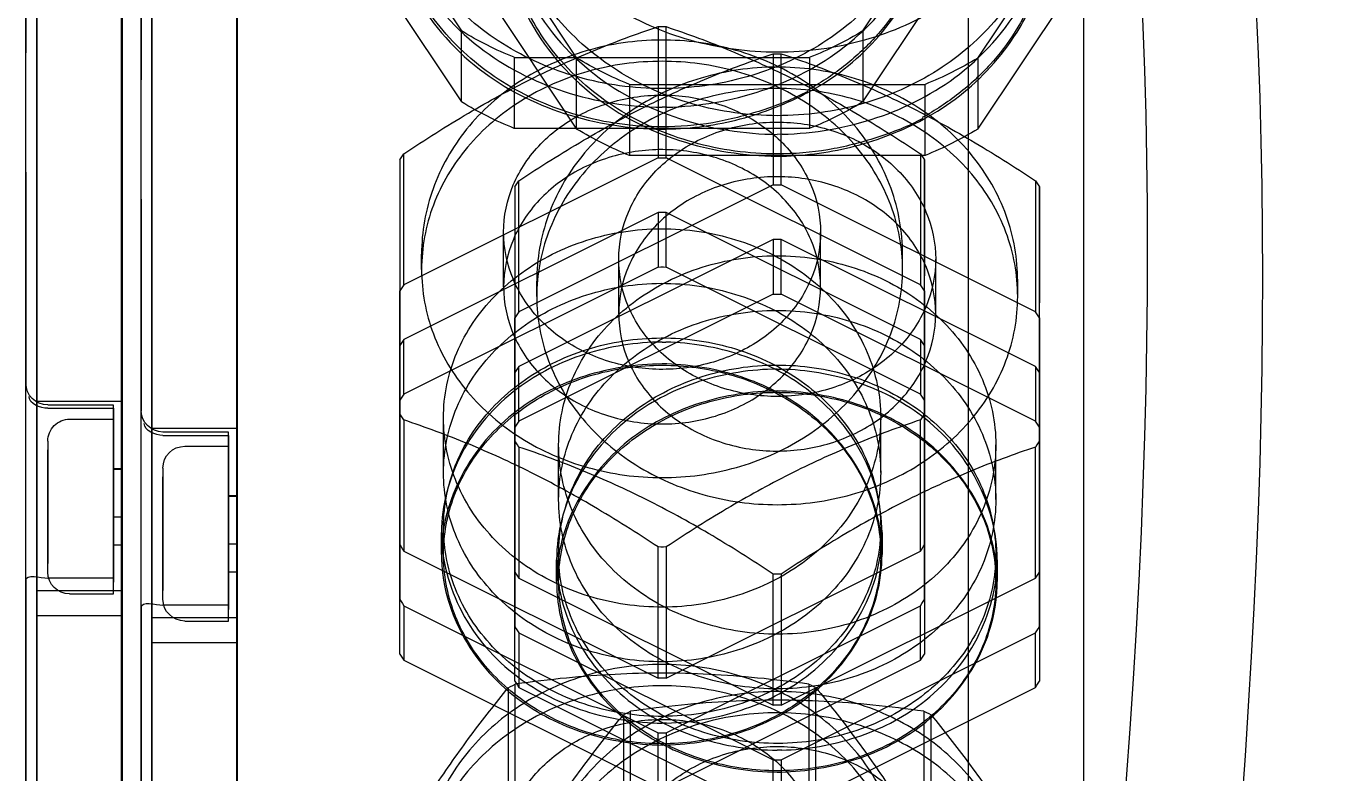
# Model space of a CAD drawing. Header units: millimetres. Extents: x -69706 to 52883, y -6882 to 68885.
# Drawn here: x 7033.7 to 7093, y 26265.9 to 26300.1 of the extents above; entities that cross this region are included whole.
import ezdxf

# ---------------------------------------------------------------- set-up
doc = ezdxf.new("R2010")
doc.units = ezdxf.units.MM
doc.layers.add('ac-SB', color=7, linetype='Continuous', lineweight=13)

# ---------------------------------------------------------------- blocks, each defined once
blk = doc.blocks.new('A$C15852BBE')
at = {"layer": 'ac-SB', "lineweight": -3}
for p, q in [((6135.932, 868.938), (6135.932, 1117.073)), ((6135.932, 1117.073), (6135.932, 869.011)), ((6141.199, 867.699), (6141.199, 1115.834)), ((6141.199, 1115.834), (6141.199, 867.772)), ((6135.91, 1022.235), (6135.91, 929.134)), ((6141.177, 1020.996), (6141.177, 927.895)), ((6135.91, 932.502), (6135.91, 1019.104)), ((6139.81, 1019.104), (6139.81, 932.502)), ((6140.31, 932.05), (6140.31, 1018.319)), ((6141.177, 931.263), (6141.177, 1017.865)), ((6145.077, 1017.865), (6145.077, 931.263)), ((6145.577, 930.811), (6145.577, 1017.08)), ((6097.192, 992.158), (6097.19, 864.093)), ((6102.459, 990.919), (6102.457, 862.854)), ((6140.31, 969.979), (6140.31, 887.23)), ((6139.81, 872.471), (6139.81, 969.569)), ((6145.077, 871.232), (6145.077, 968.33)), ((6145.577, 968.74), (6145.577, 885.991)), ((6104.175, 942.956), (6104.175, 936.956)), ((6104.498, 936.794), (6104.498, 942.794)), ((6117.924, 942.794), (6117.924, 936.794)), ((6118.247, 936.956), (6118.247, 942.956)), ((6111.024, 941.515), (6099.397, 935.701)), ((6109.442, 941.717), (6109.442, 935.717)), ((6109.765, 935.555), (6109.765, 941.555)), ((6111.024, 939.015), (6111.024, 941.515)), ((6123.024, 935.701), (6111.397, 941.515)), ((6111.397, 941.515), (6111.397, 939.015)), ((6123.191, 941.556), (6123.191, 935.556)), ((6123.514, 935.717), (6123.514, 941.717)), ((6116.291, 940.276), (6104.664, 934.462)), ((6116.291, 937.776), (6116.291, 940.276)), ((6128.291, 934.462), (6116.664, 940.276)), ((6116.664, 940.276), (6116.664, 937.776)), ((6111.212, 939.579), (6111.031, 939.577)), ((6111.033, 939.517), (6111.092, 939.517)), ((6111.092, 939.517), (6111.15, 939.518)), ((6111.15, 939.518), (6111.209, 939.518)), ((6111.024, 939.015), (6099.397, 933.201)), ((6111.003, 938.576), (6111.212, 938.579)), ((6111.148, 939.016), (6111.024, 939.015)), ((6111.273, 939.016), (6111.148, 939.016)), ((6111.397, 939.015), (6111.273, 939.016)), ((6123.024, 933.201), (6111.397, 939.015)), ((6116.479, 938.34), (6116.298, 938.338)), ((6116.3, 938.278), (6116.359, 938.279)), ((6116.359, 938.279), (6116.417, 938.279)), ((6116.417, 938.279), (6116.476, 938.279)), ((6116.291, 937.776), (6104.664, 931.962)), ((6116.415, 937.777), (6116.291, 937.776)), ((6116.54, 937.777), (6116.415, 937.777)), ((6116.664, 937.776), (6116.54, 937.777)), ((6128.291, 931.962), (6116.664, 937.776)), ((6104.282, 936.901), (6104.175, 936.956)), ((6104.39, 936.847), (6104.282, 936.901)), ((6104.498, 936.794), (6104.39, 936.847)), ((6116.27, 937.337), (6116.479, 937.34)), ((6118.032, 936.847), (6117.924, 936.794)), ((6118.14, 936.901), (6118.032, 936.847)), ((6118.247, 936.956), (6118.14, 936.901)), ((6111.024, 936.515), (6099.397, 930.701)), ((6111.024, 936.515), (6111.148, 936.516)), ((6111.024, 930.515), (6111.024, 936.515)), ((6111.148, 936.516), (6111.273, 936.516)), ((6111.273, 936.516), (6111.397, 936.515)), ((6123.024, 930.701), (6111.397, 936.515)), ((6111.397, 936.515), (6111.397, 930.515)), ((6099.334, 935.608), (6099.271, 935.515)), ((6099.397, 935.701), (6099.334, 935.608)), ((6099.397, 935.701), (6099.397, 933.201)), ((6109.549, 935.662), (6109.442, 935.717)), ((6109.657, 935.608), (6109.549, 935.662)), ((6109.765, 935.555), (6109.657, 935.608)), ((6123.087, 935.608), (6123.024, 935.701)), ((6123.024, 933.201), (6123.024, 935.701)), ((6123.149, 935.515), (6123.087, 935.608)), ((6123.299, 935.609), (6123.191, 935.556)), ((6123.407, 935.662), (6123.299, 935.609)), ((6123.514, 935.717), (6123.407, 935.662)), ((6099.271, 935.515), (6099.21, 935.421)), ((6099.21, 923.794), (6099.21, 935.421)), ((6099.21, 932.921), (6099.21, 935.421)), ((6116.291, 935.276), (6104.664, 929.462)), ((6116.291, 935.276), (6116.415, 935.277)), ((6116.291, 929.276), (6116.291, 935.276)), ((6116.415, 935.277), (6116.54, 935.277)), ((6116.54, 935.277), (6116.664, 935.276)), ((6128.291, 929.462), (6116.664, 935.276)), ((6116.664, 935.276), (6116.664, 929.276)), ((6123.21, 935.421), (6123.149, 935.515)), ((6123.21, 935.421), (6123.21, 923.794)), ((6123.21, 935.421), (6123.21, 932.921)), ((6104.664, 934.462), (6104.601, 934.369)), ((6104.664, 934.462), (6104.664, 931.962)), ((6128.354, 934.37), (6128.291, 934.462)), ((6128.291, 931.962), (6128.291, 934.462)), ((6104.539, 934.276), (6104.477, 934.182)), ((6104.477, 922.555), (6104.477, 934.182)), ((6104.477, 931.682), (6104.477, 934.182)), ((6104.601, 934.369), (6104.539, 934.276)), ((6128.416, 934.276), (6128.354, 934.37)), ((6128.477, 934.183), (6128.416, 934.276)), ((6128.477, 934.183), (6128.477, 922.556)), ((6128.477, 934.183), (6128.477, 931.683)), ((6099.397, 933.201), (6099.334, 933.108)), ((6123.087, 933.108), (6123.024, 933.201)), ((6135.91, 925.623), (6135.91, 933.666)), ((6135.91, 933.666), (6139.81, 933.666)), ((6139.81, 933.666), (6139.81, 925.623)), ((6099.272, 933.015), (6099.21, 932.921)), ((6099.21, 932.921), (6099.21, 921.294)), ((6099.334, 933.108), (6099.272, 933.015)), ((6123.149, 933.015), (6123.087, 933.108)), ((6123.21, 932.921), (6123.149, 933.015)), ((6123.21, 921.294), (6123.21, 932.921)), ((6135.91, 932.997), (6135.91, 932.502)), ((6136.31, 932.666), (6136.31, 925.202)), ((6138.31, 932.666), (6136.31, 932.666)), ((6139.81, 932.502), (6139.81, 932.997)), ((6139.81, 932.502), (6135.91, 932.502)), ((6136.31, 931.35), (6136.31, 932.131)), ((6140.31, 932.05), (6140.31, 923.016)), ((6141.177, 924.384), (6141.177, 932.428)), ((6141.177, 932.428), (6145.077, 932.428)), ((6145.077, 932.428), (6145.077, 924.384)), ((6104.539, 931.776), (6104.477, 931.682)), ((6104.477, 931.682), (6104.477, 920.055)), ((6104.601, 931.869), (6104.539, 931.776)), ((6104.664, 931.962), (6104.601, 931.869)), ((6128.354, 931.87), (6128.291, 931.962)), ((6128.416, 931.776), (6128.354, 931.87)), ((6128.477, 931.683), (6128.416, 931.776)), ((6128.477, 920.056), (6128.477, 931.683)), ((6136.31, 931.938), (6139.31, 931.938)), ((6136.31, 931.937), (6136.31, 924.016)), ((6136.31, 931.351), (6136.31, 931.937)), ((6139.31, 931.666), (6139.31, 926.068)), ((6141.177, 931.758), (6141.177, 931.263)), ((6141.577, 931.428), (6141.577, 923.963)), ((6143.577, 931.428), (6141.577, 931.428)), ((6145.077, 931.263), (6145.077, 931.758)), ((6101.151, 929.858), (6101.151, 930.858)), ((6101.21, 930.858), (6101.21, 929.608)), ((6101.21, 930.858), (6101.21, 929.608)), ((6121.21, 930.858), (6121.21, 929.608)), ((6121.21, 930.858), (6121.21, 929.608)), ((6121.301, 930.858), (6121.301, 929.858)), ((6136.31, 924.666), (6136.31, 931.35)), ((6136.31, 929.133), (6136.31, 931.35)), ((6139.31, 925.666), (6139.31, 931.265)), ((6145.077, 931.263), (6141.177, 931.263)), ((6141.577, 930.111), (6141.577, 930.892)), ((6099.272, 930.515), (6099.21, 930.421)), ((6099.21, 918.794), (6099.21, 930.421)), ((6099.211, 924.421), (6099.21, 930.421)), ((6099.334, 930.608), (6099.272, 930.515)), ((6099.397, 930.701), (6099.334, 930.608)), ((6099.397, 930.701), (6099.397, 924.701)), ((6111.024, 930.515), (6111.149, 930.516)), ((6111.149, 930.516), (6111.273, 930.516)), ((6111.273, 930.516), (6111.397, 930.515)), ((6123.087, 930.608), (6123.024, 930.701)), ((6123.024, 924.701), (6123.024, 930.701)), ((6123.149, 930.515), (6123.087, 930.608)), ((6123.21, 930.421), (6123.149, 930.515)), ((6123.21, 930.421), (6123.21, 918.794)), ((6123.21, 930.421), (6123.211, 924.421)), ((6136.31, 930.416), (6135.91, 930.416)), ((6135.91, 930.416), (6135.91, 927.151)), ((6136.31, 927.151), (6136.31, 930.416)), ((6141.577, 930.699), (6144.577, 930.699)), ((6141.577, 930.698), (6141.577, 922.778)), ((6141.577, 930.112), (6141.577, 930.698)), ((6144.577, 930.428), (6144.577, 924.829)), ((6145.577, 930.811), (6145.577, 921.778)), ((6135.91, 929.134), (6135.91, 930.182)), ((6136.31, 930.182), (6136.31, 929.133)), ((6141.577, 923.428), (6141.577, 930.111)), ((6141.577, 927.894), (6141.577, 930.111)), ((6144.577, 924.428), (6144.577, 930.026)), ((6104.539, 929.276), (6104.478, 929.182)), ((6104.478, 917.555), (6104.478, 929.182)), ((6104.478, 923.182), (6104.478, 929.182)), ((6104.601, 929.369), (6104.539, 929.276)), ((6104.664, 929.462), (6104.601, 929.369)), ((6104.664, 929.462), (6104.664, 923.462)), ((6106.418, 928.619), (6106.418, 929.619)), ((6106.477, 929.619), (6106.477, 928.369)), ((6106.477, 929.619), (6106.477, 928.369)), ((6116.291, 929.276), (6116.416, 929.277)), ((6116.416, 929.277), (6116.54, 929.277)), ((6116.54, 929.277), (6116.664, 929.276)), ((6126.477, 929.619), (6126.477, 928.369)), ((6126.477, 929.619), (6126.477, 928.369)), ((6126.568, 929.619), (6126.568, 928.619)), ((6128.354, 929.37), (6128.291, 929.462)), ((6128.291, 923.462), (6128.291, 929.462)), ((6128.416, 929.276), (6128.354, 929.37)), ((6128.478, 929.183), (6128.416, 929.276)), ((6128.478, 929.183), (6128.478, 917.556)), ((6128.478, 929.183), (6128.478, 923.183)), ((6136.31, 929.131), (6135.91, 929.134)), ((6141.577, 929.178), (6141.177, 929.178)), ((6141.177, 929.178), (6141.177, 925.912)), ((6141.577, 925.912), (6141.577, 929.178)), ((6141.177, 927.895), (6141.177, 928.943)), ((6141.577, 928.943), (6141.577, 927.894)), ((6141.577, 927.892), (6141.177, 927.895)), ((6101.21, 927.108), (6101.21, 924.608)), ((6101.21, 927.108), (6101.21, 924.608)), ((6121.21, 927.108), (6121.21, 924.608)), ((6121.21, 927.108), (6121.21, 924.608)), ((6135.91, 927.151), (6135.91, 926.916)), ((6135.91, 926.973), (6136.31, 926.973)), ((6135.91, 926.973), (6135.91, 913.862)), ((6136.31, 926.916), (6135.91, 926.916)), ((6136.31, 926.916), (6136.31, 927.151)), ((6136.31, 926.973), (6136.31, 924.756)), ((6106.477, 925.869), (6106.478, 923.369)), ((6106.477, 925.869), (6106.478, 923.369)), ((6126.477, 925.869), (6126.478, 923.369)), ((6126.477, 925.869), (6126.478, 923.369)), ((6135.91, 924.336), (6135.91, 925.623)), ((6139.81, 925.623), (6139.81, 924.336)), ((6141.177, 925.912), (6141.177, 925.678)), ((6141.177, 925.734), (6141.577, 925.734)), ((6141.177, 925.734), (6141.177, 912.623)), ((6141.577, 925.678), (6141.177, 925.678)), ((6141.577, 925.678), (6141.577, 925.912)), ((6141.577, 925.734), (6141.577, 923.517)), ((6136.31, 925.202), (6136.31, 924.756)), ((6099.211, 924.421), (6099.272, 924.515)), ((6099.211, 924.421), (6099.211, 918.103)), ((6099.272, 924.515), (6099.334, 924.608)), ((6099.334, 924.608), (6099.397, 924.701)), ((6123.024, 924.701), (6123.087, 924.608)), ((6123.087, 924.608), (6123.15, 924.515)), ((6123.15, 924.515), (6123.211, 924.421)), ((6123.211, 918.103), (6123.211, 924.421)), ((6135.91, 923.841), (6135.91, 924.336)), ((6136.31, 924.169), (6136.31, 924.756)), ((6138.31, 924.666), (6136.31, 924.666)), ((6139.81, 924.336), (6139.81, 923.841)), ((6141.177, 923.097), (6141.177, 924.384)), ((6145.077, 924.384), (6145.077, 923.097)), ((6099.21, 923.794), (6099.21, 921.294)), ((6099.21, 923.794), (6099.271, 923.701)), ((6123.149, 923.701), (6123.21, 923.794)), ((6123.21, 921.294), (6123.21, 923.794)), ((6139.81, 923.841), (6135.91, 923.841)), ((6135.91, 913.657), (6135.91, 923.841)), ((6139.31, 924.169), (6136.31, 924.169)), ((6136.31, 924.016), (6139.31, 924.016)), ((6139.81, 923.841), (6139.81, 913.657)), ((6141.577, 923.963), (6141.577, 923.517)), ((6099.271, 923.701), (6099.334, 923.607)), ((6099.334, 923.607), (6099.397, 923.515)), ((6099.397, 923.515), (6111.024, 917.701)), ((6099.397, 921.015), (6099.397, 923.515)), ((6104.478, 923.182), (6104.539, 923.276)), ((6104.478, 923.182), (6104.478, 916.864)), ((6104.539, 923.276), (6104.601, 923.369)), ((6104.601, 923.369), (6104.664, 923.462)), ((6111.397, 917.701), (6123.024, 923.515)), ((6123.024, 923.515), (6123.087, 923.607)), ((6123.024, 923.515), (6123.024, 921.015)), ((6123.087, 923.607), (6123.149, 923.701)), ((6128.291, 923.462), (6128.354, 923.37)), ((6128.354, 923.37), (6128.417, 923.276)), ((6128.417, 923.276), (6128.478, 923.183)), ((6128.478, 916.864), (6128.478, 923.183)), ((6141.577, 922.93), (6141.577, 923.517)), ((6143.577, 923.428), (6141.577, 923.428)), ((6104.477, 922.555), (6104.477, 920.055)), ((6104.477, 922.555), (6104.539, 922.462)), ((6128.416, 922.462), (6128.477, 922.556)), ((6128.477, 920.056), (6128.477, 922.556)), ((6140.31, 913.362), (6140.31, 923.056)), ((6141.177, 922.603), (6141.177, 923.097)), ((6145.077, 922.603), (6141.177, 922.603)), ((6141.177, 912.418), (6141.177, 922.603)), ((6144.577, 922.93), (6141.577, 922.93)), ((6141.577, 922.778), (6144.577, 922.778)), ((6145.077, 923.097), (6145.077, 922.603)), ((6145.077, 922.603), (6145.077, 912.418)), ((6104.539, 922.462), (6104.601, 922.368)), ((6104.601, 922.368), (6104.664, 922.276)), ((6104.664, 922.276), (6116.291, 916.462)), ((6104.664, 919.776), (6104.664, 922.276)), ((6111, 922.139), (6111.211, 922.136)), ((6111.07, 922.198), (6111.002, 922.199)), ((6111.138, 922.198), (6111.07, 922.198)), ((6111.206, 922.198), (6111.138, 922.198)), ((6116.664, 916.462), (6128.291, 922.276)), ((6128.291, 922.276), (6128.354, 922.369)), ((6128.291, 922.276), (6128.291, 919.776)), ((6128.354, 922.369), (6128.416, 922.462)), ((6145.577, 912.123), (6145.577, 921.817)), ((6099.21, 921.294), (6099.272, 921.201)), ((6099.272, 921.201), (6099.334, 921.107)), ((6099.334, 921.107), (6099.397, 921.015)), ((6099.397, 921.015), (6111.024, 915.201)), ((6111.211, 921.136), (6111.033, 921.139)), ((6111.397, 915.201), (6123.024, 921.015)), ((6116.267, 920.901), (6116.478, 920.897)), ((6116.337, 920.96), (6116.269, 920.961)), ((6116.405, 920.959), (6116.337, 920.96)), ((6116.473, 920.959), (6116.405, 920.959)), ((6123.024, 921.015), (6123.087, 921.107)), ((6123.087, 921.107), (6123.149, 921.201)), ((6123.149, 921.201), (6123.21, 921.294)), ((6104.477, 920.055), (6104.539, 919.962)), ((6104.539, 919.962), (6104.601, 919.868)), ((6104.601, 919.868), (6104.664, 919.776)), ((6104.664, 919.776), (6116.291, 913.962)), ((6116.478, 919.897), (6116.3, 919.9)), ((6116.664, 913.962), (6128.291, 919.776)), ((6128.291, 919.776), (6128.354, 919.869)), ((6128.354, 919.869), (6128.416, 919.962)), ((6128.416, 919.962), (6128.477, 920.056)), ((6099.21, 918.794), (6099.211, 912.794)), ((6099.21, 918.794), (6099.272, 918.701)), ((6099.272, 918.701), (6099.334, 918.607)), ((6099.334, 918.607), (6099.397, 918.515)), ((6099.397, 918.515), (6111.024, 912.701)), ((6099.397, 912.515), (6099.397, 918.515)), ((6103.961, 918.608), (6103.961, 916.108)), ((6103.961, 918.608), (6103.961, 916.108)), ((6111.397, 912.701), (6123.024, 918.515)), ((6118.461, 918.608), (6118.461, 916.108)), ((6118.461, 918.608), (6118.461, 916.108)), ((6123.024, 918.515), (6123.087, 918.607)), ((6123.024, 918.515), (6123.024, 912.515)), ((6123.087, 918.607), (6123.149, 918.701)), ((6123.149, 918.701), (6123.21, 918.794)), ((6123.211, 912.794), (6123.21, 918.794)), ((6099.211, 912.794), (6099.211, 918.103)), ((6100.211, 917.814), (6100.211, 917.107)), ((6100.211, 917.814), (6100.211, 917.107)), ((6122.211, 917.814), (6122.211, 917.108)), ((6122.211, 917.814), (6122.211, 917.108)), ((6123.211, 912.794), (6123.211, 918.103)), ((6104.478, 917.555), (6104.478, 911.555)), ((6104.478, 917.555), (6104.539, 917.462)), ((6104.539, 917.462), (6104.601, 917.368)), ((6104.601, 917.368), (6104.664, 917.276)), ((6104.664, 917.276), (6116.291, 911.462)), ((6104.664, 911.276), (6104.664, 917.276)), ((6109.228, 917.369), (6109.228, 914.869)), ((6109.228, 917.369), (6109.228, 914.869)), ((6111.024, 917.701), (6111.024, 915.201)), ((6111.148, 917.7), (6111.024, 917.701)), ((6111.272, 917.7), (6111.148, 917.7)), ((6111.397, 917.701), (6111.272, 917.7)), ((6111.397, 915.201), (6111.397, 917.701)), ((6116.664, 911.462), (6128.291, 917.276)), ((6123.728, 917.369), (6123.728, 914.869)), ((6123.728, 917.369), (6123.728, 914.869)), ((6128.291, 917.276), (6128.354, 917.369)), ((6128.291, 917.276), (6128.291, 911.276)), ((6128.354, 917.369), (6128.416, 917.462)), ((6128.416, 917.462), (6128.478, 917.556)), ((6128.478, 911.556), (6128.478, 917.556)), ((6104.478, 911.555), (6104.478, 916.864)), ((6128.478, 911.556), (6128.478, 916.864)), ((6105.478, 916.575), (6105.478, 915.869)), ((6105.478, 916.575), (6105.478, 915.869)), ((6116.291, 916.462), (6116.291, 913.962)), ((6116.415, 916.461), (6116.291, 916.462)), ((6116.54, 916.461), (6116.415, 916.461)), ((6116.664, 916.462), (6116.54, 916.461)), ((6116.664, 913.962), (6116.664, 916.462)), ((6127.478, 916.575), (6127.478, 915.869)), ((6127.478, 916.575), (6127.478, 915.869)), ((6111.024, 915.201), (6111.148, 915.2)), ((6111.148, 915.2), (6111.273, 915.2)), ((6111.273, 915.2), (6111.397, 915.201)), ((6116.291, 913.962), (6116.415, 913.961)), ((6116.415, 913.961), (6116.54, 913.961)), ((6116.54, 913.961), (6116.664, 913.962)), ((6135.91, 913.862), (6135.91, 907.032)), ((6135.91, 908.113), (6135.91, 913.657)), ((6139.81, 913.657), (6139.81, 908.113)), ((6140.31, 913.362), (6140.31, 907.898)), ((6099.272, 912.701), (6099.211, 912.794)), ((6099.334, 912.607), (6099.272, 912.701)), ((6099.397, 912.515), (6099.334, 912.607)), ((6111.024, 912.701), (6111.024, 906.701)), ((6111.148, 912.7), (6111.024, 912.701)), ((6111.273, 912.7), (6111.148, 912.7)), ((6111.397, 912.701), (6111.273, 912.7)), ((6111.397, 906.701), (6111.397, 912.701)), ((6123.087, 912.607), (6123.024, 912.515)), ((6123.15, 912.701), (6123.087, 912.607)), ((6123.211, 912.794), (6123.15, 912.701)), ((6141.177, 912.623), (6141.177, 905.793)), ((6141.177, 906.874), (6141.177, 912.418)), ((6145.077, 912.418), (6145.077, 906.874)), ((6145.577, 912.123), (6145.577, 906.659)), ((6104.446, 911.354), (6117.974, 911.354)), ((6104.446, 911.354), (6104.446, 908.104)), ((6104.539, 911.462), (6104.478, 911.555)), ((6104.601, 911.368), (6104.539, 911.462)), ((6104.664, 911.276), (6104.601, 911.368)), ((6111.212, 911.391), (6111.01, 911.388)), ((6116.291, 911.462), (6116.291, 905.462)), ((6116.415, 911.461), (6116.291, 911.462)), ((6116.54, 911.461), (6116.415, 911.461)), ((6116.664, 911.462), (6116.54, 911.461)), ((6116.664, 905.462), (6116.664, 911.462)), ((6117.974, 908.104), (6117.974, 911.354)), ((6128.354, 911.369), (6128.291, 911.276)), ((6128.417, 911.462), (6128.354, 911.369)), ((6128.478, 911.556), (6128.417, 911.462)), ((6102.035, 910.149), (6096.645, 902.063)), ((6102.035, 906.899), (6102.035, 910.149)), ((6109.713, 910.116), (6123.241, 910.116)), ((6109.713, 910.116), (6109.713, 906.866)), ((6110.989, 910.388), (6111.212, 910.391)), ((6116.479, 910.152), (6116.277, 910.15)), ((6127.15, 900.003), (6120.386, 910.149)), ((6120.386, 910.149), (6120.386, 906.899)), ((6123.241, 906.866), (6123.241, 910.116)), ((6107.302, 908.91), (6101.912, 900.824)), ((6107.302, 905.66), (6107.302, 908.91)), ((6116.256, 909.149), (6116.479, 909.152)), ((6132.417, 898.764), (6125.653, 908.91)), ((6125.653, 908.91), (6125.653, 905.66)), ((6117.974, 908.104), (6104.446, 908.104)), ((6135.91, 906.827), (6135.91, 908.113)), ((6139.81, 908.113), (6139.81, 906.827)), ((6140.31, 872.421), (6140.31, 907.898)), ((6102.035, 906.899), (6095.271, 896.753)), ((6123.241, 906.866), (6109.713, 906.866)), ((6111.149, 906.7), (6111.024, 906.701)), ((6111.273, 906.7), (6111.149, 906.7)), ((6111.397, 906.701), (6111.273, 906.7)), ((6127.15, 896.753), (6120.386, 906.899)), ((6135.91, 907.032), (6135.91, 871.566)), ((6135.91, 863.329), (6135.91, 906.827)), ((6139.81, 906.827), (6139.81, 865.797)), ((6141.177, 905.588), (6141.177, 906.874)), ((6145.077, 906.874), (6145.077, 905.588)), ((6145.577, 871.182), (6145.577, 906.659)), ((6107.302, 905.66), (6100.538, 895.514)), ((6116.416, 905.461), (6116.291, 905.462)), ((6116.54, 905.461), (6116.416, 905.461)), ((6116.664, 905.462), (6116.54, 905.461)), ((6132.417, 895.514), (6125.653, 905.66)), ((6141.177, 905.793), (6141.177, 870.327)), ((6141.177, 862.09), (6141.177, 905.588)), ((6145.077, 905.588), (6145.077, 864.558))]:
    blk.add_line(p, q, dxfattribs=at)
at = {"layer": 'ac-SB', "lineweight": -3, "extrusion": (0, 0, -1)}
for centre, major_axis, ratio, start_param, end_param in [((6137.398, 983.359), (26.709, 132.676), 0.304067, 3.537759, 4.717496), ((6142.665, 982.12), (26.709, 132.676), 0.304067, 3.537759, 4.717496), ((6138.31, 931.666), (0.707, 0.707), 1, -0.785398, 0.785398), ((6143.577, 930.428), (0.707, 0.707), 1, -0.785398, 0.785398), ((6138.31, 925.666), (0.707, 0.707), 1, 0.785398, 2.356194), ((6143.577, 924.428), (-0.707, 0.707), 1, 2.356194, 3.926991), ((6139.31, 923.016), (0.707, 0.707), 1, -0.785398, 0.785398), ((6144.577, 921.778), (0.707, 0.707), 1, -0.785398, 0.785398), ((6110.688, 895.855), (-11.815, 11.815), 1, 0.241017, 0.402555), ((6111.682, 895.755), (11.894, 11.894), 1, -0.402017, -0.241556), ((6115.955, 894.616), (-11.815, 11.815), 1, 0.241017, 0.402555), ((6116.949, 894.516), (11.894, 11.894), 1, -0.402017, -0.241556), ((6110.688, 892.605), (-11.815, 11.815), 1, 0.241017, 0.402555), ((6111.682, 892.505), (11.894, 11.894), 1, -0.402017, -0.241556), ((6115.955, 891.366), (-11.815, 11.815), 1, 0.241017, 0.402555), ((6116.949, 891.266), (11.894, 11.894), 1, -0.402017, -0.241556)]:
    blk.add_ellipse(centre, major_axis=major_axis, ratio=ratio, start_param=start_param, end_param=end_param, dxfattribs=at)
at = {"layer": 'ac-SB', "lineweight": -3}
for points, knots in [([(6111.211, 955.919), (6110.067, 955.919), (6107.794, 955.612), (6104.698, 954.263), (6102.21, 952.141), (6100.59, 949.43), (6100.024, 946.393), (6100.59, 943.355), (6102.21, 940.645), (6104.698, 938.523), (6107.794, 937.174), (6110.067, 936.867), (6111.211, 936.867)], [0, 0, 0, 0, 0.106714, 0.210962, 0.31109, 0.406923, 0.500001, 0.593079, 0.688911, 0.789039, 0.893286, 1, 1, 1, 1]), ([(6111.211, 936.867), (6112.355, 936.867), (6114.628, 937.174), (6117.724, 938.523), (6120.212, 940.645), (6121.832, 943.356), (6122.398, 946.393), (6121.832, 949.43), (6120.212, 952.141), (6117.724, 954.263), (6114.628, 955.612), (6112.355, 955.919), (6111.211, 955.919)], [0, 0, 0, 0, 0.106714, 0.210962, 0.31109, 0.406923, 0.500001, 0.593079, 0.688911, 0.789039, 0.893286, 1, 1, 1, 1]), ([(6116.478, 954.68), (6115.334, 954.68), (6113.061, 954.373), (6109.965, 953.024), (6107.477, 950.902), (6105.857, 948.191), (6105.291, 945.154), (6105.857, 942.116), (6107.477, 939.406), (6109.965, 937.284), (6113.061, 935.935), (6115.334, 935.628), (6116.478, 935.628)], [0, 0, 0, 0, 0.106714, 0.210962, 0.31109, 0.406923, 0.500001, 0.593079, 0.688911, 0.789039, 0.893286, 1, 1, 1, 1]), ([(6116.478, 935.628), (6117.622, 935.628), (6119.895, 935.935), (6122.991, 937.284), (6125.479, 939.406), (6127.099, 942.117), (6127.665, 945.154), (6127.099, 948.191), (6125.479, 950.902), (6122.991, 953.024), (6119.895, 954.373), (6117.622, 954.68), (6116.478, 954.68)], [0, 0, 0, 0, 0.106714, 0.210962, 0.31109, 0.406923, 0.500001, 0.593079, 0.688911, 0.789039, 0.893286, 1, 1, 1, 1]), ([(6111.211, 938.408), (6110.369, 938.408), (6108.705, 938.659), (6106.502, 939.749), (6104.841, 941.43), (6103.931, 943.528), (6103.921, 945.794), (6104.813, 947.905), (6106.473, 949.607), (6108.689, 950.711), (6110.365, 950.965), (6111.211, 950.965)], [0, 0, 0, 0, 0.11927, 0.234217, 0.342668, 0.447419, 0.550256, 0.654928, 0.764103, 0.880168, 1, 1, 1, 1]), ([(6111.211, 950.965), (6112.053, 950.965), (6113.717, 950.714), (6115.92, 949.625), (6117.581, 947.944), (6118.491, 945.845), (6118.501, 943.579), (6117.609, 941.468), (6115.949, 939.766), (6113.733, 938.662), (6112.057, 938.408), (6111.211, 938.408)], [0, 0, 0, 0, 0.11927, 0.234217, 0.342668, 0.447419, 0.550256, 0.654928, 0.764103, 0.880168, 1, 1, 1, 1]), ([(6116.478, 937.169), (6115.636, 937.169), (6113.972, 937.42), (6111.769, 938.51), (6110.108, 940.191), (6109.198, 942.29), (6109.188, 944.555), (6110.08, 946.666), (6111.74, 948.368), (6113.956, 949.472), (6115.632, 949.726), (6116.478, 949.726)], [0, 0, 0, 0, 0.11927, 0.234217, 0.342668, 0.447419, 0.550256, 0.654928, 0.764103, 0.880168, 1, 1, 1, 1]), ([(6116.478, 949.726), (6117.32, 949.726), (6118.984, 949.475), (6121.187, 948.386), (6122.848, 946.705), (6123.758, 944.606), (6123.768, 942.341), (6122.876, 940.229), (6121.216, 938.528), (6119, 937.423), (6117.324, 937.169), (6116.478, 937.169)], [0, 0, 0, 0, 0.11927, 0.234217, 0.342668, 0.447419, 0.550256, 0.654928, 0.764103, 0.880168, 1, 1, 1, 1]), ([(6104.175, 936.956), (6103.589, 937.669), (6102.43, 939.15), (6100.759, 941.531), (6099.096, 944.168), (6098.016, 946.039), (6097.462, 947.025)], [0, 0, 0, 0, 0.228474, 0.465375, 0.71996, 1, 1, 1, 1]), ([(6124.96, 947.025), (6124.406, 946.039), (6123.326, 944.169), (6121.663, 941.531), (6119.992, 939.15), (6118.832, 937.669), (6118.247, 936.956)], [0, 0, 0, 0, 0.280038, 0.534623, 0.771524, 1, 1, 1, 1]), ([(6100.211, 945.686), (6100.211, 944.674), (6100.578, 942.601), (6102.169, 939.822), (6104.649, 937.619), (6107.764, 936.213), (6110.059, 935.892), (6111.211, 935.892)], [0, 0, 0, 0, 0.186591, 0.37886, 0.579602, 0.787763, 1, 1, 1, 1]), ([(6109.442, 935.717), (6108.857, 936.43), (6107.697, 937.911), (6106.026, 940.292), (6104.363, 942.93), (6103.283, 944.8), (6102.729, 945.786)], [0, 0, 0, 0, 0.228474, 0.465375, 0.71996, 1, 1, 1, 1]), ([(6111.211, 935.892), (6112.365, 935.892), (6114.662, 936.214), (6117.776, 937.622), (6120.253, 939.822), (6121.844, 942.599), (6122.211, 944.673), (6122.211, 945.687)], [0, 0, 0, 0, 0.212695, 0.420756, 0.621105, 0.813114, 1, 1, 1, 1]), ([(6130.227, 945.786), (6129.673, 944.8), (6128.593, 942.93), (6126.93, 940.292), (6125.259, 937.911), (6124.099, 936.43), (6123.514, 935.717)], [0, 0, 0, 0, 0.280038, 0.534623, 0.771524, 1, 1, 1, 1]), ([(6105.478, 944.447), (6105.478, 943.435), (6105.845, 941.362), (6107.436, 938.583), (6109.916, 936.38), (6113.031, 934.974), (6115.326, 934.654), (6116.478, 934.654)], [0, 0, 0, 0, 0.186591, 0.37886, 0.579602, 0.787763, 1, 1, 1, 1]), ([(6116.478, 934.654), (6117.632, 934.654), (6119.929, 934.975), (6123.043, 936.383), (6125.52, 938.584), (6127.111, 941.361), (6127.478, 943.434), (6127.478, 944.448)], [0, 0, 0, 0, 0.212695, 0.420756, 0.621105, 0.813114, 1, 1, 1, 1]), ([(6111.031, 939.577), (6109.878, 939.544), (6107.582, 939.164), (6104.328, 937.527), (6101.844, 934.653), (6101.15, 932.133), (6101.151, 930.858)], [0, 0, 0, 0, 0.240209, 0.472832, 0.742732, 1, 1, 1, 1]), ([(6101.21, 930.858), (6101.21, 931.754), (6101.546, 933.589), (6102.987, 936.029), (6105.203, 937.955), (6107.969, 939.197), (6110.006, 939.501), (6111.033, 939.517)], [0, 0, 0, 0, 0.186292, 0.377985, 0.578151, 0.786538, 1, 1, 1, 1]), ([(6111.209, 939.518), (6112.249, 939.518), (6114.316, 939.239), (6117.131, 938.013), (6119.392, 936.083), (6120.866, 933.622), (6121.21, 931.765), (6121.21, 930.858)], [0, 0, 0, 0, 0.213428, 0.421923, 0.62218, 0.813844, 1, 1, 1, 1]), ([(6121.301, 930.858), (6121.302, 932.136), (6120.605, 934.659), (6118.094, 937.559), (6114.766, 939.207), (6112.397, 939.566), (6111.212, 939.579)], [0, 0, 0, 0, 0.254058, 0.520622, 0.756476, 1, 1, 1, 1]), ([(6111.003, 938.576), (6109.855, 938.542), (6107.569, 938.158), (6104.325, 936.521), (6101.844, 933.666), (6100.813, 929.858), (6101.844, 926.05), (6104.329, 923.191), (6107.583, 921.552), (6109.88, 921.17), (6111.033, 921.139)], [0, 0, 0, 0, 0.119726, 0.235671, 0.370743, 0.499493, 0.628243, 0.763314, 0.879758, 1, 1, 1, 1]), ([(6111.211, 921.136), (6112.397, 921.147), (6114.766, 921.508), (6118.094, 923.16), (6120.606, 926.044), (6121.641, 929.858), (6120.606, 933.672), (6118.094, 936.556), (6114.766, 938.207), (6112.397, 938.568), (6111.212, 938.579)], [0, 0, 0, 0, 0.12177, 0.239704, 0.372984, 0.500011, 0.627037, 0.760316, 0.87824, 1, 1, 1, 1]), ([(6101.21, 929.608), (6101.21, 930.622), (6101.644, 932.7), (6103.456, 935.348), (6106.158, 937.281), (6109.43, 938.306), (6112.912, 938.317), (6116.201, 937.313), (6118.933, 935.385), (6120.771, 932.722), (6121.21, 930.627), (6121.21, 929.608)], [0, 0, 0, 0, 0.104216, 0.211283, 0.322447, 0.439295, 0.558042, 0.674973, 0.787084, 0.895285, 1, 1, 1, 1]), ([(6116.298, 938.338), (6115.145, 938.305), (6112.849, 937.925), (6109.595, 936.288), (6107.111, 933.414), (6106.417, 930.894), (6106.418, 929.619)], [0, 0, 0, 0, 0.240209, 0.472832, 0.742732, 1, 1, 1, 1]), ([(6106.477, 929.619), (6106.477, 930.515), (6106.813, 932.35), (6108.254, 934.79), (6110.47, 936.716), (6113.236, 937.958), (6115.273, 938.262), (6116.3, 938.278)], [0, 0, 0, 0, 0.186292, 0.377985, 0.578151, 0.786538, 1, 1, 1, 1]), ([(6116.476, 938.279), (6117.516, 938.279), (6119.583, 938), (6122.398, 936.774), (6124.659, 934.844), (6126.133, 932.383), (6126.477, 930.526), (6126.477, 929.619)], [0, 0, 0, 0, 0.213428, 0.421923, 0.62218, 0.813844, 1, 1, 1, 1]), ([(6126.568, 929.619), (6126.569, 930.897), (6125.872, 933.42), (6123.361, 936.32), (6120.033, 937.968), (6117.664, 938.327), (6116.479, 938.34)], [0, 0, 0, 0, 0.254058, 0.520622, 0.756476, 1, 1, 1, 1]), ([(6104.498, 936.794), (6105.276, 936.685), (6106.793, 936.499), (6109.033, 936.327), (6110.493, 936.289), (6111.211, 936.289)], [0, 0, 0, 0, 0.349995, 0.680305, 1, 1, 1, 1]), ([(6116.27, 937.337), (6115.122, 937.303), (6112.836, 936.919), (6109.592, 935.282), (6107.111, 932.427), (6106.08, 928.619), (6107.111, 924.811), (6109.596, 921.952), (6112.85, 920.313), (6115.147, 919.931), (6116.3, 919.9)], [0, 0, 0, 0, 0.119726, 0.235671, 0.370743, 0.499493, 0.628243, 0.763314, 0.879758, 1, 1, 1, 1]), ([(6106.477, 928.369), (6106.477, 929.383), (6106.911, 931.461), (6108.723, 934.109), (6111.425, 936.042), (6114.697, 937.067), (6118.179, 937.079), (6121.468, 936.074), (6124.2, 934.146), (6126.038, 931.483), (6126.477, 929.388), (6126.477, 928.369)], [0, 0, 0, 0, 0.104216, 0.211283, 0.322447, 0.439295, 0.558042, 0.674973, 0.787084, 0.895285, 1, 1, 1, 1]), ([(6111.211, 936.289), (6111.929, 936.289), (6113.389, 936.327), (6115.629, 936.499), (6117.146, 936.685), (6117.924, 936.794)], [0, 0, 0, 0, 0.319716, 0.650028, 1, 1, 1, 1]), ([(6116.478, 919.897), (6117.664, 919.908), (6120.033, 920.269), (6123.361, 921.921), (6125.873, 924.805), (6126.908, 928.619), (6125.873, 932.433), (6123.361, 935.317), (6120.033, 936.968), (6117.664, 937.329), (6116.479, 937.34)], [0, 0, 0, 0, 0.12177, 0.239704, 0.372984, 0.500011, 0.627037, 0.760316, 0.87824, 1, 1, 1, 1]), ([(6101.21, 927.108), (6101.21, 928.122), (6101.644, 930.2), (6103.456, 932.848), (6106.158, 934.781), (6109.43, 935.806), (6112.912, 935.817), (6116.201, 934.813), (6118.933, 932.885), (6120.771, 930.222), (6121.21, 928.127), (6121.21, 927.108)], [0, 0, 0, 0, 0.104216, 0.211283, 0.322447, 0.439295, 0.558042, 0.674973, 0.787084, 0.895285, 1, 1, 1, 1]), ([(6109.765, 935.555), (6110.543, 935.446), (6112.06, 935.26), (6114.3, 935.088), (6115.76, 935.05), (6116.478, 935.05)], [0, 0, 0, 0, 0.349995, 0.680305, 1, 1, 1, 1]), ([(6116.478, 935.05), (6117.196, 935.05), (6118.656, 935.088), (6120.896, 935.26), (6122.413, 935.446), (6123.191, 935.556)], [0, 0, 0, 0, 0.319716, 0.650028, 1, 1, 1, 1]), ([(6106.477, 925.869), (6106.477, 926.883), (6106.911, 928.961), (6108.723, 931.609), (6111.425, 933.542), (6114.697, 934.567), (6118.179, 934.579), (6121.468, 933.574), (6124.2, 931.646), (6126.038, 928.983), (6126.477, 926.888), (6126.477, 925.869)], [0, 0, 0, 0, 0.104216, 0.211283, 0.322447, 0.439295, 0.558042, 0.674973, 0.787084, 0.895285, 1, 1, 1, 1]), ([(6101.21, 924.608), (6101.21, 925.622), (6101.644, 927.7), (6103.456, 930.348), (6106.158, 932.281), (6109.43, 933.306), (6112.913, 933.317), (6116.201, 932.313), (6118.933, 930.385), (6120.771, 927.722), (6121.21, 925.627), (6121.21, 924.608)], [0, 0, 0, 0, 0.104216, 0.211283, 0.322447, 0.439295, 0.558042, 0.674973, 0.787084, 0.895285, 1, 1, 1, 1]), ([(6106.478, 923.369), (6106.478, 924.383), (6106.911, 926.461), (6108.723, 929.109), (6111.425, 931.042), (6114.697, 932.067), (6118.18, 932.079), (6121.468, 931.074), (6124.2, 929.146), (6126.038, 926.483), (6126.478, 924.388), (6126.478, 923.369)], [0, 0, 0, 0, 0.104216, 0.211283, 0.322447, 0.439295, 0.558042, 0.674973, 0.787084, 0.895285, 1, 1, 1, 1]), ([(6101.151, 930.858), (6101.15, 929.582), (6101.844, 927.063), (6104.325, 924.192), (6107.568, 922.558), (6109.853, 922.175), (6111, 922.139)], [0, 0, 0, 0, 0.257811, 0.528279, 0.760355, 1, 1, 1, 1]), ([(6111.002, 922.199), (6109.977, 922.218), (6107.945, 922.526), (6105.188, 923.771), (6102.98, 925.696), (6101.545, 928.132), (6101.21, 929.963), (6101.21, 930.858)], [0, 0, 0, 0, 0.213469, 0.421836, 0.621987, 0.813685, 1, 1, 1, 1]), ([(6121.21, 930.858), (6121.21, 929.951), (6120.866, 928.094), (6119.392, 925.632), (6117.129, 923.702), (6114.313, 922.476), (6112.246, 922.197), (6111.206, 922.198)], [0, 0, 0, 0, 0.186153, 0.377817, 0.578076, 0.786574, 1, 1, 1, 1]), ([(6111.211, 922.136), (6112.397, 922.149), (6114.766, 922.508), (6118.094, 924.157), (6120.605, 927.057), (6121.302, 929.58), (6121.301, 930.858)], [0, 0, 0, 0, 0.243534, 0.479397, 0.745952, 1, 1, 1, 1]), ([(6099.397, 924.701), (6100.393, 925.037), (6102.362, 925.765), (6105.263, 927.084), (6108.155, 928.67), (6110.055, 929.873), (6111.024, 930.515)], [0, 0, 0, 0, 0.241727, 0.482743, 0.732589, 1, 1, 1, 1]), ([(6111.397, 930.515), (6112.366, 929.873), (6114.267, 928.67), (6117.158, 927.084), (6120.059, 925.765), (6122.029, 925.037), (6123.024, 924.701)], [0, 0, 0, 0, 0.267413, 0.517259, 0.758274, 1, 1, 1, 1]), ([(6121.21, 929.608), (6121.21, 928.594), (6120.777, 926.515), (6118.964, 923.867), (6116.263, 921.935), (6112.991, 920.91), (6109.508, 920.898), (6106.22, 921.903), (6103.487, 923.831), (6101.649, 926.494), (6101.21, 928.589), (6101.21, 929.608)], [0, 0, 0, 0, 0.104216, 0.211283, 0.322447, 0.439295, 0.558042, 0.674973, 0.787084, 0.895285, 1, 1, 1, 1]), ([(6104.664, 923.462), (6105.66, 923.798), (6107.629, 924.526), (6110.53, 925.845), (6113.422, 927.431), (6115.323, 928.634), (6116.291, 929.276)], [0, 0, 0, 0, 0.241727, 0.482743, 0.732589, 1, 1, 1, 1]), ([(6106.418, 929.619), (6106.417, 928.343), (6107.111, 925.824), (6109.592, 922.953), (6112.835, 921.319), (6115.12, 920.937), (6116.267, 920.901)], [0, 0, 0, 0, 0.257811, 0.528279, 0.760355, 1, 1, 1, 1]), ([(6116.269, 920.961), (6115.244, 920.979), (6113.212, 921.287), (6110.455, 922.532), (6108.247, 924.457), (6106.812, 926.893), (6106.477, 928.724), (6106.477, 929.619)], [0, 0, 0, 0, 0.213469, 0.421836, 0.621987, 0.813685, 1, 1, 1, 1]), ([(6126.477, 929.619), (6126.477, 928.712), (6126.133, 926.855), (6124.659, 924.393), (6122.396, 922.463), (6119.58, 921.237), (6117.513, 920.958), (6116.473, 920.959)], [0, 0, 0, 0, 0.186153, 0.377817, 0.578076, 0.786574, 1, 1, 1, 1]), ([(6116.478, 920.897), (6117.664, 920.91), (6120.033, 921.269), (6123.361, 922.918), (6125.872, 925.818), (6126.569, 928.341), (6126.568, 929.619)], [0, 0, 0, 0, 0.243534, 0.479397, 0.745952, 1, 1, 1, 1]), ([(6116.664, 929.276), (6117.633, 928.634), (6119.534, 927.431), (6122.425, 925.845), (6125.326, 924.526), (6127.296, 923.798), (6128.291, 923.462)], [0, 0, 0, 0, 0.267413, 0.517259, 0.758274, 1, 1, 1, 1]), ([(6126.477, 928.369), (6126.477, 927.355), (6126.044, 925.276), (6124.231, 922.628), (6121.53, 920.696), (6118.258, 919.671), (6114.775, 919.659), (6111.487, 920.664), (6108.754, 922.592), (6106.917, 925.255), (6106.477, 927.35), (6106.477, 928.369)], [0, 0, 0, 0, 0.104216, 0.211283, 0.322447, 0.439295, 0.558042, 0.674973, 0.787084, 0.895285, 1, 1, 1, 1]), ([(6122.211, 917.814), (6122.211, 918.812), (6121.832, 920.854), (6120.211, 923.561), (6117.724, 925.684), (6114.626, 927.033), (6111.211, 927.496), (6107.795, 927.033), (6104.697, 925.684), (6102.21, 923.561), (6100.589, 920.854), (6100.211, 918.811), (6100.211, 917.814)], [0, 0, 0, 0, 0.093078, 0.18891, 0.289038, 0.393285, 0.499999, 0.606712, 0.71096, 0.811089, 0.906922, 1, 1, 1, 1]), ([(6121.21, 927.108), (6121.21, 926.094), (6120.777, 924.015), (6118.965, 921.367), (6116.263, 919.435), (6112.991, 918.41), (6109.508, 918.398), (6106.22, 919.403), (6103.488, 921.331), (6101.65, 923.994), (6101.21, 926.089), (6101.21, 927.108)], [0, 0, 0, 0, 0.104216, 0.211283, 0.322447, 0.439295, 0.558042, 0.674973, 0.787084, 0.895285, 1, 1, 1, 1]), ([(6127.478, 916.575), (6127.478, 917.573), (6127.099, 919.615), (6125.478, 922.322), (6122.991, 924.445), (6119.893, 925.794), (6116.478, 926.257), (6113.062, 925.794), (6109.964, 924.445), (6107.477, 922.322), (6105.856, 919.615), (6105.478, 917.573), (6105.478, 916.575)], [0, 0, 0, 0, 0.093078, 0.18891, 0.289038, 0.393285, 0.499999, 0.606712, 0.71096, 0.811089, 0.906922, 1, 1, 1, 1]), ([(6126.477, 925.869), (6126.477, 924.855), (6126.044, 922.776), (6124.232, 920.128), (6121.53, 918.196), (6118.258, 917.171), (6114.775, 917.159), (6111.487, 918.164), (6108.755, 920.092), (6106.917, 922.755), (6106.477, 924.85), (6106.477, 925.869)], [0, 0, 0, 0, 0.104216, 0.211283, 0.322447, 0.439295, 0.558042, 0.674973, 0.787084, 0.895285, 1, 1, 1, 1]), ([(6118.461, 918.608), (6118.461, 919.343), (6118.146, 920.85), (6116.832, 922.77), (6114.874, 924.171), (6112.501, 924.914), (6109.977, 924.922), (6107.592, 924.194), (6105.612, 922.796), (6104.279, 920.865), (6103.961, 919.347), (6103.961, 918.608)], [0, 0, 0, 0, 0.104215, 0.211282, 0.322445, 0.439293, 0.55804, 0.674971, 0.787083, 0.895284, 1, 1, 1, 1]), ([(6121.21, 924.608), (6121.21, 923.594), (6120.777, 921.515), (6118.965, 918.867), (6116.263, 916.935), (6112.991, 915.91), (6109.508, 915.898), (6106.22, 916.903), (6103.488, 918.831), (6101.65, 921.494), (6101.21, 923.589), (6101.21, 924.608)], [0, 0, 0, 0, 0.104216, 0.211283, 0.322447, 0.439295, 0.558042, 0.674973, 0.787084, 0.895285, 1, 1, 1, 1]), ([(6126.478, 923.369), (6126.478, 922.355), (6126.044, 920.276), (6124.232, 917.628), (6121.53, 915.696), (6118.258, 914.671), (6114.775, 914.659), (6111.487, 915.664), (6108.755, 917.592), (6106.917, 920.255), (6106.478, 922.35), (6106.478, 923.369)], [0, 0, 0, 0, 0.104216, 0.211283, 0.322447, 0.439295, 0.558042, 0.674973, 0.787084, 0.895285, 1, 1, 1, 1]), ([(6123.728, 917.369), (6123.728, 918.104), (6123.413, 919.611), (6122.099, 921.531), (6120.141, 922.932), (6117.769, 923.675), (6115.244, 923.683), (6112.859, 922.955), (6110.879, 921.557), (6109.546, 919.626), (6109.228, 918.108), (6109.228, 917.369)], [0, 0, 0, 0, 0.104215, 0.211282, 0.322445, 0.439293, 0.55804, 0.674971, 0.787083, 0.895284, 1, 1, 1, 1]), ([(6103.961, 916.108), (6103.961, 916.843), (6104.275, 918.35), (6105.589, 920.27), (6107.548, 921.671), (6109.92, 922.414), (6112.445, 922.422), (6114.829, 921.694), (6116.81, 920.296), (6118.142, 918.365), (6118.461, 916.847), (6118.461, 916.108)], [0, 0, 0, 0, 0.104216, 0.211283, 0.322447, 0.439295, 0.558042, 0.674973, 0.787084, 0.895285, 1, 1, 1, 1]), ([(6109.228, 914.869), (6109.228, 915.604), (6109.542, 917.111), (6110.856, 919.031), (6112.815, 920.432), (6115.187, 921.175), (6117.712, 921.183), (6120.096, 920.455), (6122.077, 919.057), (6123.409, 917.126), (6123.728, 915.608), (6123.728, 914.869)], [0, 0, 0, 0, 0.104216, 0.211283, 0.322447, 0.439295, 0.558042, 0.674973, 0.787084, 0.895285, 1, 1, 1, 1]), ([(6103.961, 918.608), (6103.961, 917.872), (6104.275, 916.366), (6105.589, 914.446), (6107.548, 913.045), (6109.92, 912.302), (6112.445, 912.293), (6114.829, 913.022), (6116.81, 914.42), (6118.142, 916.35), (6118.461, 917.869), (6118.461, 918.608)], [0, 0, 0, 0, 0.104215, 0.211282, 0.322445, 0.439293, 0.55804, 0.674971, 0.787083, 0.895284, 1, 1, 1, 1]), ([(6100.211, 917.814), (6100.211, 916.816), (6100.589, 914.774), (6102.21, 912.067), (6104.697, 909.944), (6107.795, 908.595), (6111.211, 908.132), (6114.626, 908.595), (6117.724, 909.944), (6120.211, 912.067), (6121.832, 914.774), (6122.211, 916.817), (6122.211, 917.814)], [0, 0, 0, 0, 0.093078, 0.18891, 0.289038, 0.393285, 0.499999, 0.606712, 0.71096, 0.811089, 0.906922, 1, 1, 1, 1]), ([(6109.228, 917.369), (6109.228, 916.633), (6109.542, 915.127), (6110.856, 913.207), (6112.815, 911.806), (6115.187, 911.063), (6117.712, 911.055), (6120.096, 911.783), (6122.077, 913.181), (6123.409, 915.112), (6123.728, 916.63), (6123.728, 917.369)], [0, 0, 0, 0, 0.104215, 0.211282, 0.322445, 0.439293, 0.55804, 0.674971, 0.787083, 0.895284, 1, 1, 1, 1]), ([(6100.211, 917.107), (6100.211, 916.092), (6100.58, 914.01), (6102.183, 911.223), (6104.679, 909.019), (6107.811, 907.62), (6111.265, 907.151), (6114.705, 907.649), (6117.802, 909.061), (6120.263, 911.258), (6121.845, 914.027), (6122.211, 916.096), (6122.211, 917.108)], [0, 0, 0, 0, 0.093577, 0.190234, 0.290886, 0.395294, 0.501715, 0.607819, 0.711361, 0.810944, 0.906738, 1, 1, 1, 1]), ([(6118.461, 916.108), (6118.461, 915.373), (6118.146, 913.866), (6116.833, 911.946), (6114.874, 910.545), (6112.502, 909.802), (6109.977, 909.793), (6107.593, 910.522), (6105.612, 911.92), (6104.279, 913.85), (6103.961, 915.369), (6103.961, 916.108)], [0, 0, 0, 0, 0.104216, 0.211283, 0.322447, 0.439295, 0.558042, 0.674973, 0.787084, 0.895285, 1, 1, 1, 1]), ([(6105.478, 916.575), (6105.478, 915.577), (6105.856, 913.535), (6107.477, 910.828), (6109.964, 908.705), (6113.062, 907.356), (6116.478, 906.893), (6119.893, 907.356), (6122.991, 908.705), (6125.478, 910.828), (6127.099, 913.535), (6127.478, 915.578), (6127.478, 916.575)], [0, 0, 0, 0, 0.093078, 0.18891, 0.289038, 0.393285, 0.499999, 0.606712, 0.71096, 0.811089, 0.906922, 1, 1, 1, 1]), ([(6105.478, 915.869), (6105.478, 914.853), (6105.847, 912.771), (6107.45, 909.984), (6109.946, 907.78), (6113.078, 906.381), (6116.532, 905.913), (6119.972, 906.41), (6123.069, 907.823), (6125.53, 910.019), (6127.112, 912.788), (6127.478, 914.857), (6127.478, 915.869)], [0, 0, 0, 0, 0.093577, 0.190234, 0.290886, 0.395294, 0.501715, 0.607819, 0.711361, 0.810944, 0.906738, 1, 1, 1, 1]), ([(6123.728, 914.869), (6123.728, 914.134), (6123.413, 912.627), (6122.1, 910.707), (6120.141, 909.306), (6117.769, 908.563), (6115.244, 908.554), (6112.86, 909.283), (6110.879, 910.681), (6109.546, 912.611), (6109.228, 914.13), (6109.228, 914.869)], [0, 0, 0, 0, 0.104216, 0.211283, 0.322447, 0.439295, 0.558042, 0.674973, 0.787084, 0.895285, 1, 1, 1, 1]), ([(6111.024, 906.701), (6110.029, 907.037), (6108.059, 907.765), (6105.158, 909.084), (6102.267, 910.67), (6100.366, 911.873), (6099.397, 912.515)], [0, 0, 0, 0, 0.241725, 0.482741, 0.732587, 1, 1, 1, 1]), ([(6123.024, 912.515), (6122.055, 911.873), (6120.155, 910.67), (6117.263, 909.084), (6114.362, 907.765), (6112.393, 907.037), (6111.397, 906.701)], [0, 0, 0, 0, 0.267411, 0.517257, 0.758273, 1, 1, 1, 1]), ([(6111.01, 911.388), (6109.85, 911.364), (6107.619, 911.055), (6105.523, 910.233), (6104.518, 909.699)], [0, 0, 0, 0, 0.50486, 1, 1, 1, 1]), ([(6104.545, 909.662), (6105.212, 910.027), (6106.651, 910.576), (6108.884, 911.166), (6110.435, 911.286), (6111.21, 911.286)], [0, 0, 0, 0, 0.32983, 0.663477, 1, 1, 1, 1]), ([(6116.291, 905.462), (6115.296, 905.798), (6113.326, 906.526), (6110.425, 907.845), (6107.534, 909.431), (6105.633, 910.634), (6104.664, 911.276)], [0, 0, 0, 0, 0.241725, 0.482741, 0.732587, 1, 1, 1, 1]), ([(6111.21, 911.286), (6112.507, 911.286), (6115.075, 910.937), (6118.556, 909.414), (6121.343, 907.037), (6123.169, 904.005), (6123.82, 900.593), (6123.201, 897.173), (6121.396, 894.116), (6118.603, 891.705), (6115.099, 890.161), (6112.512, 889.808), (6111.21, 889.808)], [0, 0, 0, 0, 0.107291, 0.211417, 0.310448, 0.405814, 0.498822, 0.591715, 0.687214, 0.787068, 0.892241, 1, 1, 1, 1]), ([(6111.212, 889.703), (6112.713, 889.716), (6115.713, 890.184), (6119.856, 892.289), (6122.92, 895.883), (6124.162, 900.547), (6122.92, 905.212), (6119.856, 908.805), (6115.713, 910.91), (6112.713, 911.378), (6111.212, 911.391)], [0, 0, 0, 0, 0.124006, 0.244015, 0.375007, 0.500001, 0.624995, 0.755986, 0.875995, 1, 1, 1, 1]), ([(6128.291, 911.276), (6127.323, 910.634), (6125.422, 909.431), (6122.53, 907.845), (6119.629, 906.526), (6117.66, 905.798), (6116.664, 905.462)], [0, 0, 0, 0, 0.267411, 0.517257, 0.758273, 1, 1, 1, 1]), ([(6110.989, 910.388), (6109.529, 910.349), (6106.619, 909.856), (6102.566, 907.766), (6099.535, 904.204), (6098.298, 899.547), (6099.535, 894.89), (6102.568, 891.325), (6106.628, 889.234), (6109.546, 888.742), (6111.01, 888.706)], [0, 0, 0, 0, 0.122329, 0.240706, 0.373238, 0.499716, 0.626194, 0.758725, 0.877381, 1, 1, 1, 1]), ([(6116.277, 910.15), (6115.117, 910.125), (6112.886, 909.817), (6110.79, 908.994), (6109.785, 908.46)], [0, 0, 0, 0, 0.50486, 1, 1, 1, 1]), ([(6111.212, 888.703), (6112.713, 888.716), (6115.713, 889.184), (6119.856, 891.289), (6122.92, 894.883), (6124.162, 899.547), (6122.92, 904.212), (6119.856, 907.805), (6115.713, 909.91), (6112.713, 910.378), (6111.212, 910.391)], [0, 0, 0, 0, 0.124006, 0.244015, 0.375007, 0.500001, 0.624995, 0.755986, 0.875995, 1, 1, 1, 1]), ([(6116.479, 888.464), (6117.98, 888.477), (6120.98, 888.945), (6125.123, 891.05), (6128.187, 894.644), (6129.429, 899.308), (6128.187, 903.973), (6125.123, 907.566), (6120.98, 909.671), (6117.98, 910.139), (6116.479, 910.152)], [0, 0, 0, 0, 0.124006, 0.244015, 0.375007, 0.500001, 0.624995, 0.755986, 0.875995, 1, 1, 1, 1]), ([(6111.21, 888.058), (6109.914, 888.058), (6107.346, 888.407), (6103.865, 889.93), (6101.077, 892.308), (6099.252, 895.339), (6098.601, 898.751), (6099.22, 902.171), (6101.025, 905.228), (6103.817, 907.639), (6107.322, 909.183), (6109.908, 909.536), (6111.21, 909.536)], [0, 0, 0, 0, 0.107291, 0.211417, 0.310449, 0.405815, 0.498824, 0.591716, 0.687215, 0.787069, 0.892241, 1, 1, 1, 1]), ([(6104.518, 909.699), (6103.935, 909.385), (6102.292, 908.315), (6100.975, 906.861), (6100.242, 905.72)], [0, 0, 0, 0, 0.332696, 1, 1, 1, 1]), ([(6100.32, 905.683), (6100.658, 906.22), (6101.444, 907.247), (6102.885, 908.575), (6103.992, 909.299), (6104.576, 909.619)], [0, 0, 0, 0, 0.32537, 0.658705, 1, 1, 1, 1]), ([(6109.813, 908.423), (6110.479, 908.788), (6111.918, 909.337), (6114.151, 909.927), (6115.702, 910.047), (6116.477, 910.047)], [0, 0, 0, 0, 0.32983, 0.663477, 1, 1, 1, 1]), ([(6111.21, 909.536), (6112.507, 909.536), (6115.075, 909.187), (6118.556, 907.664), (6121.343, 905.287), (6123.169, 902.255), (6123.82, 898.843), (6123.201, 895.423), (6121.396, 892.366), (6118.603, 889.955), (6115.099, 888.411), (6112.512, 888.058), (6111.21, 888.058)], [0, 0, 0, 0, 0.107291, 0.211417, 0.310449, 0.405815, 0.498824, 0.591716, 0.687215, 0.787069, 0.892241, 1, 1, 1, 1]), ([(6116.477, 910.047), (6117.774, 910.047), (6120.342, 909.698), (6123.823, 908.175), (6126.61, 905.798), (6128.436, 902.766), (6129.087, 899.354), (6128.468, 895.934), (6126.663, 892.877), (6123.87, 890.466), (6120.366, 888.922), (6117.779, 888.569), (6116.477, 888.569)], [0, 0, 0, 0, 0.107291, 0.211417, 0.310448, 0.405814, 0.498822, 0.591715, 0.687214, 0.787068, 0.892241, 1, 1, 1, 1]), ([(6116.256, 909.149), (6114.796, 909.11), (6111.886, 908.617), (6107.833, 906.527), (6104.802, 902.965), (6103.565, 898.308), (6104.802, 893.651), (6107.836, 890.086), (6111.895, 887.995), (6114.813, 887.503), (6116.277, 887.467)], [0, 0, 0, 0, 0.122329, 0.240706, 0.373238, 0.499716, 0.626194, 0.758725, 0.877381, 1, 1, 1, 1]), ([(6116.479, 887.464), (6117.98, 887.477), (6120.98, 887.945), (6125.123, 890.05), (6128.187, 893.644), (6129.429, 898.308), (6128.187, 902.973), (6125.123, 906.566), (6120.98, 908.671), (6117.98, 909.139), (6116.479, 909.152)], [0, 0, 0, 0, 0.124006, 0.244015, 0.375007, 0.500001, 0.624995, 0.755986, 0.875995, 1, 1, 1, 1]), ([(6116.477, 886.819), (6115.181, 886.819), (6112.613, 887.168), (6109.132, 888.691), (6106.344, 891.069), (6104.519, 894.101), (6103.868, 897.513), (6104.487, 900.932), (6106.292, 903.989), (6109.084, 906.4), (6112.589, 907.944), (6115.175, 908.297), (6116.477, 908.297)], [0, 0, 0, 0, 0.107291, 0.211417, 0.310449, 0.405815, 0.498824, 0.591716, 0.687215, 0.787069, 0.892241, 1, 1, 1, 1]), ([(6109.785, 908.46), (6109.202, 908.146), (6107.559, 907.076), (6106.242, 905.622), (6105.509, 904.481)], [0, 0, 0, 0, 0.332696, 1, 1, 1, 1]), ([(6105.587, 904.444), (6105.925, 904.981), (6106.711, 906.008), (6108.152, 907.336), (6109.259, 908.06), (6109.843, 908.381)], [0, 0, 0, 0, 0.32537, 0.658705, 1, 1, 1, 1]), ([(6116.477, 908.297), (6117.774, 908.297), (6120.342, 907.948), (6123.823, 906.425), (6126.61, 904.048), (6128.436, 901.016), (6129.087, 897.604), (6128.468, 894.184), (6126.663, 891.127), (6123.87, 888.716), (6120.366, 887.172), (6117.779, 886.819), (6116.477, 886.819)], [0, 0, 0, 0, 0.107291, 0.211417, 0.310449, 0.405815, 0.498824, 0.591716, 0.687215, 0.787069, 0.892241, 1, 1, 1, 1]), ([(6111.21, 884.462), (6109.872, 884.462), (6107.221, 884.822), (6103.628, 886.394), (6100.751, 888.848), (6098.866, 891.978), (6098.194, 895.5), (6098.833, 899.03), (6100.696, 902.186), (6103.579, 904.674), (6107.196, 906.268), (6109.866, 906.632), (6111.21, 906.632)], [0, 0, 0, 0, 0.107291, 0.211417, 0.310449, 0.405815, 0.498824, 0.591716, 0.687215, 0.787069, 0.892241, 1, 1, 1, 1]), ([(6111.21, 906.632), (6112.548, 906.632), (6115.2, 906.272), (6118.793, 904.7), (6121.67, 902.246), (6123.555, 899.116), (6124.226, 895.594), (6123.588, 892.064), (6121.725, 888.909), (6118.842, 886.42), (6115.225, 884.826), (6112.554, 884.462), (6111.21, 884.462)], [0, 0, 0, 0, 0.107291, 0.211417, 0.310449, 0.405815, 0.498824, 0.591716, 0.687215, 0.787069, 0.892241, 1, 1, 1, 1]), ([(6100.242, 905.72), (6099.733, 904.91), (6098.975, 903.237), (6098.713, 901.418), (6098.705, 900.484)], [0, 0, 0, 0, 0.505543, 1, 1, 1, 1]), ([(6098.811, 900.485), (6098.806, 901.086), (6098.917, 902.299), (6099.431, 904.062), (6099.992, 905.16), (6100.32, 905.683)], [0, 0, 0, 0, 0.329545, 0.662003, 1, 1, 1, 1])]:
    blk.add_open_spline(points, degree=3, knots=knots, dxfattribs=at)
for points in [[(6140.31, 932.05), (6140.31, 931.715), (6139.646, 931.938), (6139.31, 931.938)], [(6145.577, 930.811), (6145.577, 930.476), (6144.913, 930.699), (6144.577, 930.699)], [(6139.31, 924.169), (6139.649, 924.169), (6140.166, 923.96), (6140.166, 923.621)], [(6144.577, 922.93), (6144.916, 922.93), (6145.433, 922.721), (6145.433, 922.382)]]:
    blk.add_open_spline(points, degree=3, dxfattribs=at)

msp = doc.modelspace()

# ---------------------------------------------------------------- block references
at = {"layer": 'ac-SB', "rotation": 180}
msp.add_blockref('A$C15852BBE', (13179.315, 27205.514), dxfattribs=at)

doc.saveas('drawing.dxf')
